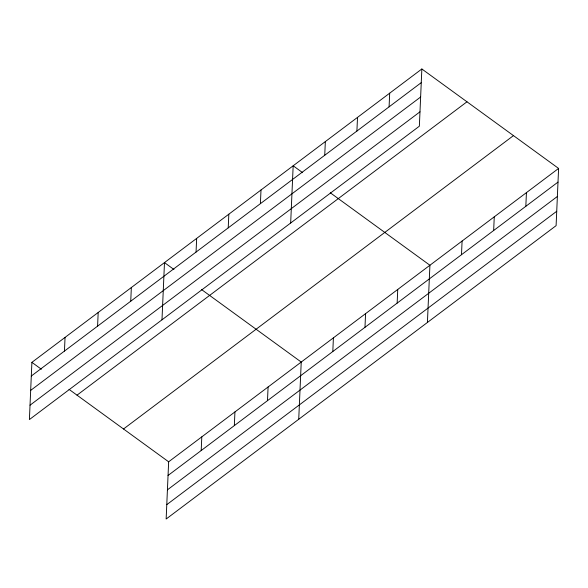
<?xml version="1.0" encoding="UTF-8"?>
<svg xmlns="http://www.w3.org/2000/svg" width="588" height="588" viewBox="0 0 588 588"><rect width="100%" height="100%" fill="white"/><g stroke="black" fill="none" stroke-linecap="round" stroke-linejoin="round"><path stroke-width="0.88" d="M421.853 68.98L31.899 362.348L29.4 419.567L419.354 126.199L421.853 68.98L558.6 168.433L556.101 225.652L166.147 519.02L168.646 461.8L558.6 168.433M64.445 351.08L65.047 337.409M97.593 326.142L98.189 312.478M130.742 301.21L131.337 287.539M161.987 319.821L164.486 262.601L173.945 269.488M196.054 252.068L196.657 238.397M201.199 450.533L201.794 436.869M228.225 227.865L228.828 214.194M234.34 425.602L234.935 411.931M260.396 203.661L260.999 189.99M267.489 400.663L268.084 386.992M290.67 223.006L293.169 165.787L302.629 172.674M298.733 419.273L301.232 362.054L201.603 289.597M324.738 155.254L325.34 141.583M332.808 351.521L333.403 337.85M356.909 131.05L357.511 117.387M364.979 327.318L365.574 313.654M389.087 106.847L389.682 93.183M397.15 303.114L397.745 289.45M427.417 322.467L429.916 265.247L330.287 192.783M461.492 254.707L462.087 241.043M493.663 230.503L494.258 216.84M525.834 206.3L526.429 192.636M31.304 376.019L421.258 82.643M30.672 390.388L420.626 97.02M30.025 405.198L419.979 111.823M77.028 395.165L466.975 101.797M123.517 428.983L513.471 135.615M168.05 475.471L558.005 182.096M167.426 489.841L557.373 196.473M166.779 504.651L556.726 211.276M31.899 362.348L41.358 369.227M69.017 389.344L168.646 461.8"/></g></svg>
